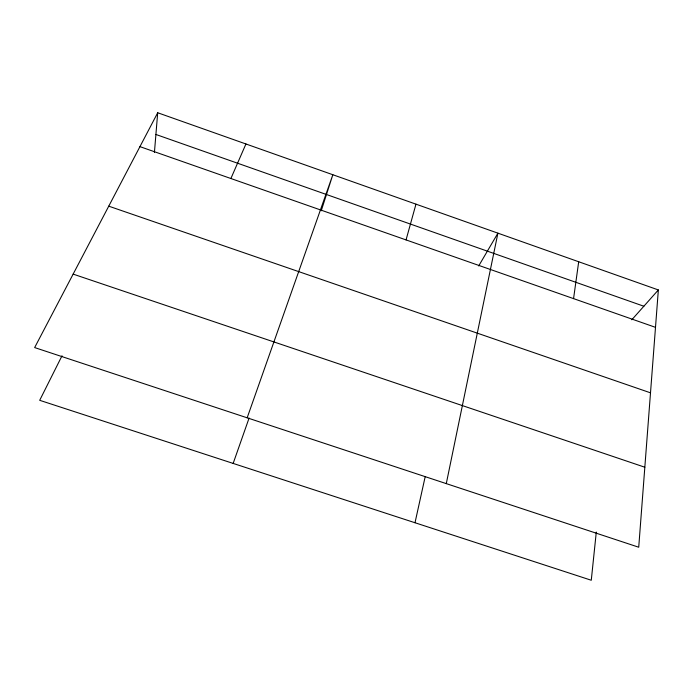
<?xml version="1.0" encoding="UTF-8"?>
<svg xmlns="http://www.w3.org/2000/svg" width="693" height="693" viewBox="0 0 693 693"><rect width="100%" height="100%" fill="white"/><g stroke="black" fill="none" stroke-linecap="round" stroke-linejoin="round"><path stroke-width="1.04" d="M658.35 289.943L638.729 547.227L34.65 347.574L157.701 112.751L658.35 289.943L631.808 319.785M154.418 152.486L157.701 112.751M596.292 532.077L591.276 580.249L39.7 400.311L62.015 355.795M573.561 298.631L578.698 261.746M446.283 483.627L497.912 233.16L478.69 265.956M415.003 522.747L425.19 476.645M406.055 239.917L415.965 204.158M321.24 210.785L332.839 174.731L247.158 417.81M233.16 463.426L249.099 418.035M230.89 178.517L245.928 143.979M73.146 274.116L644.828 467.221M108.749 206.167L650.502 392.827M139.943 146.639L655.5 327.347M155.908 134.468L643.858 306.237"/></g></svg>
